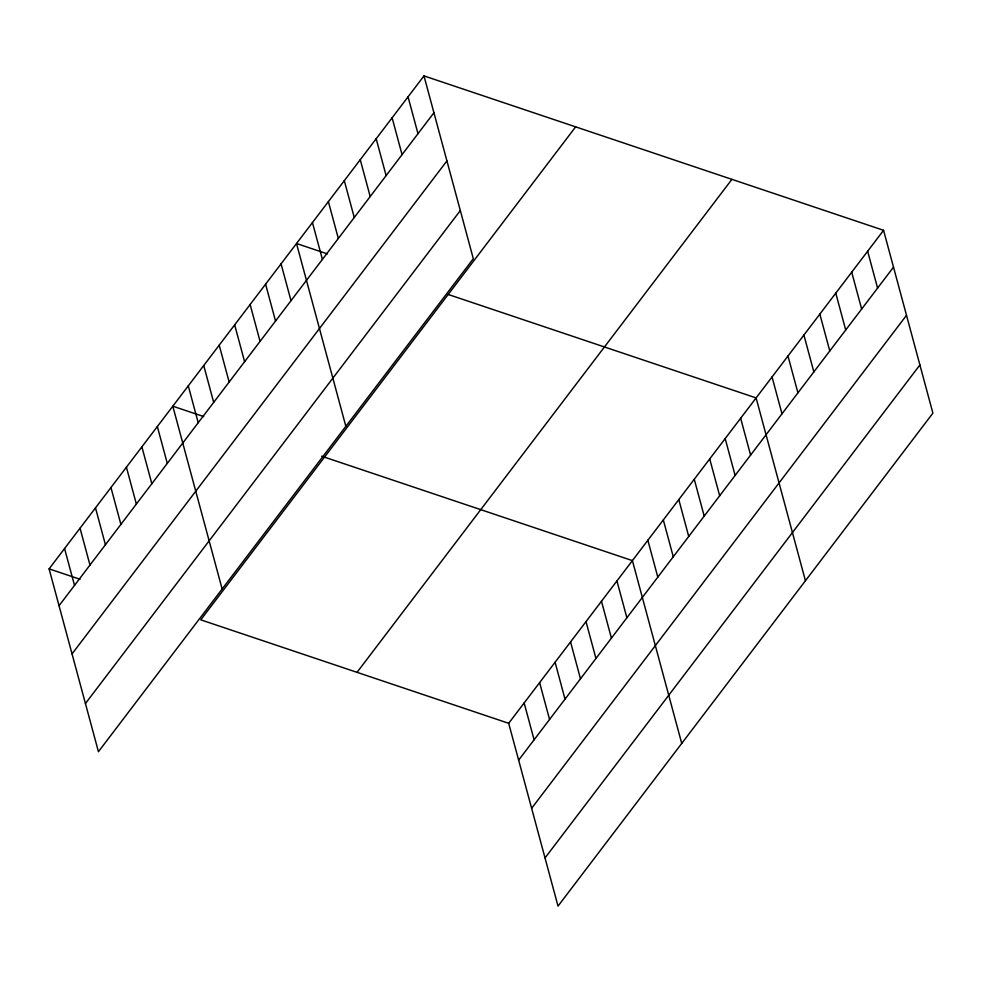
<?xml version="1.0" encoding="UTF-8"?>
<svg xmlns="http://www.w3.org/2000/svg" width="982" height="982" viewBox="0 0 982 982"><rect width="100%" height="100%" fill="white"/><g stroke="black" fill="none" stroke-linecap="round" stroke-linejoin="round"><path stroke-width="1.47" d="M423.978 75.896L473.312 258.708L98.433 751.696L49.1 568.873L423.978 75.896L883.567 230.304L932.9 413.127L558.022 906.104L508.688 723.292L883.567 230.304M59.043 605.734L433.921 112.746M72.042 653.902L446.92 160.913M85.434 703.529L460.312 210.541M575.648 126.85L200.77 619.838L508.688 723.292M357.031 672.339L731.909 179.35M518.631 760.142L893.51 267.153M531.63 808.309L906.509 315.32M545.022 857.937L919.901 364.948M327.411 253.884L296.515 243.511L345.848 426.323M448.185 294.465L756.115 397.919L805.436 580.743M203.704 416.577L172.807 406.192L222.141 589.004M321.666 456.2L632.408 560.612L681.729 743.423M49.1 568.873L79.996 579.257M867.646 251.257L877.589 288.107M851.713 272.21L861.656 309.06M835.78 293.164L845.723 330.013M819.847 314.117L829.79 350.967M803.914 335.071L813.857 371.92M787.981 356.012L797.924 392.874M772.048 376.965L781.991 413.815M740.649 418.258L750.592 455.108M725.182 438.598L735.125 475.448M709.728 458.925L719.671 495.775M694.262 479.265L704.204 516.115M678.795 499.605L688.738 536.454M663.329 519.932L673.271 556.782M647.862 540.272L657.805 577.121M616.942 580.939L626.884 617.788M601.475 601.279L611.418 638.128M586.009 621.618L595.951 658.468M570.554 641.946L580.497 678.795M408.046 96.837L417.988 133.699M555.088 662.285L565.031 699.135M392.113 117.791L402.055 154.64M539.621 682.625L549.564 719.475M376.18 138.744L386.122 175.594M524.155 702.952L534.098 739.802M360.247 159.698L370.189 196.547M344.314 180.651L354.257 217.501M328.381 201.605L338.324 238.454M312.448 222.558L322.391 259.408M281.061 263.839L291.003 300.688M265.594 284.179L275.537 321.028M250.128 304.518L260.07 341.368M234.661 324.846L244.604 361.695M219.207 345.185L229.15 382.035M203.74 365.525L213.683 402.375M188.274 385.852L198.217 422.714M157.341 426.532L167.284 463.381M141.887 446.859L151.829 483.721M126.42 467.199L136.363 504.048M110.954 487.538L120.896 524.388M95.487 507.866L105.43 544.728M80.033 528.206L89.976 565.055M64.567 548.545L74.509 585.395"/></g></svg>
